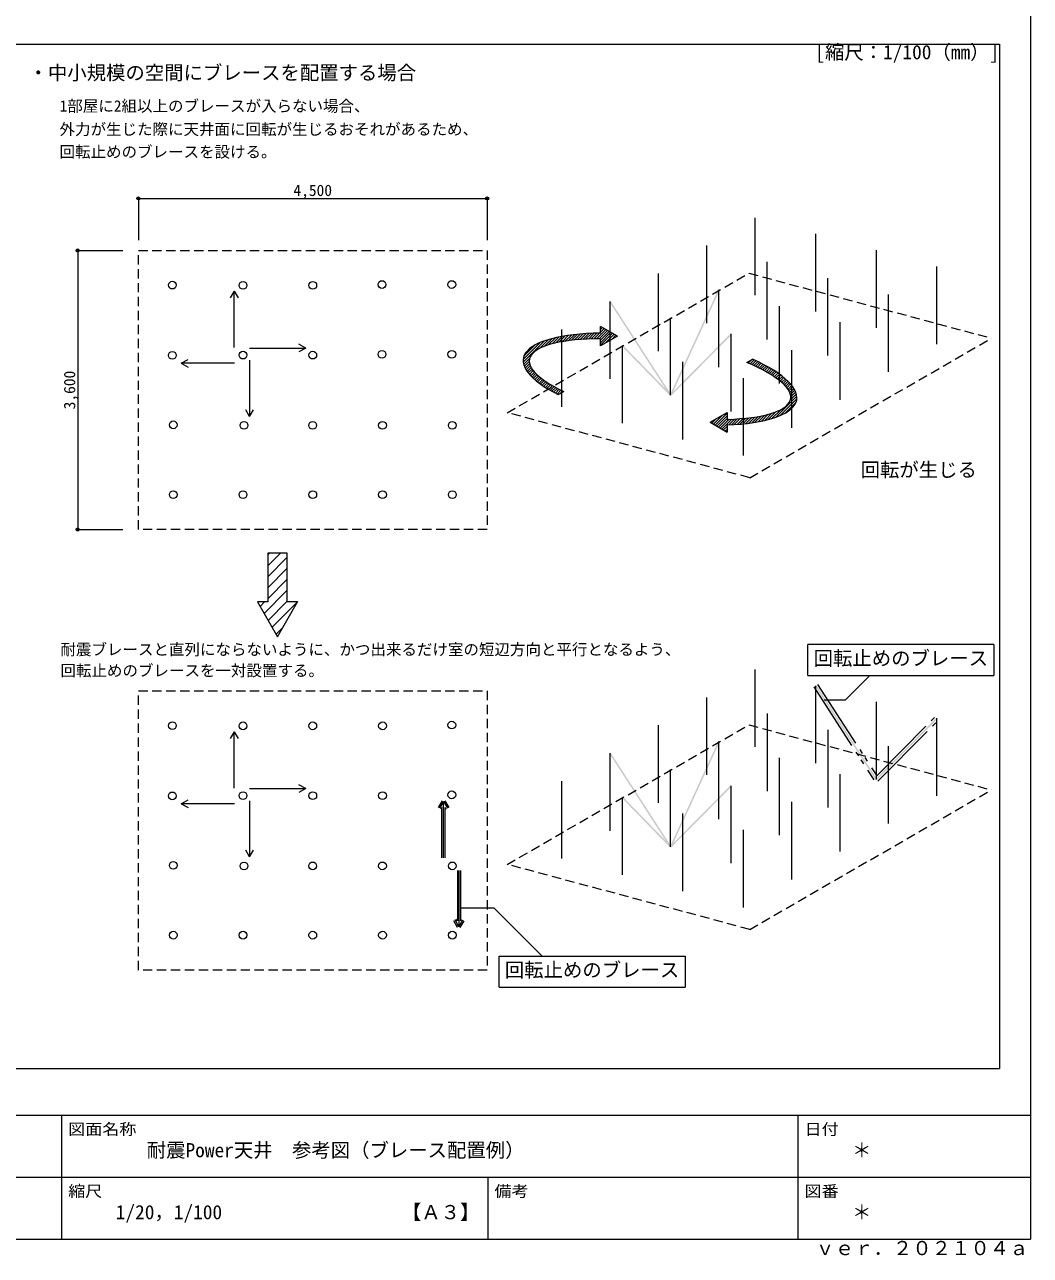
# Model space of a CAD drawing. Units: millimetres on the paper, with parts at other scales. Extents: x -195 to 195, y -140 to 138.
# Drawn here: x 65.2 to 195, y -139.6 to 19.2 of the extents above; entities that cross this region are included whole.
import ezdxf
from ezdxf.enums import TextEntityAlignment as Align

# ---------------------------------------------------------------- set-up
doc = ezdxf.new("R2010")
doc.units = ezdxf.units.MM
doc.header["$PDMODE"] = 32
doc.header["$PDSIZE"] = 0.4
doc.linetypes.add('DASHED1', pattern=[1.8, 1.2, -0.6])
doc.linetypes.add('DOUBLE_CHAIN2', pattern=[12.8, 9, -1, 0.6, -0.6, 0.6, -1])
for name, color, linetype, lineweight in [('5-6_文字', 7, 'Continuous', 18), ('A-1_吊り材', 7, 'Continuous', 18), ('A-4_ブレース・補強材', 4, 'Continuous', 9), ('A-5_寸法', 4, 'Continuous', 9), ('A-6_文字', 7, 'Continuous', 18), ('A-D_パネル', 4, 'DASHED1', 9), ('F-3_野縁', 3, 'Continuous', 18), ('F-6_文字', 7, 'Continuous', 18)]:
    doc.layers.add(name, color=color, linetype=linetype, lineweight=lineweight)
doc.styles.add('ＭＳ ゴシック', font='')
doc.styles.get('ＭＳ ゴシック').set_extended_font_data('MS Gothic')

msp = doc.modelspace()

# ---------------------------------------------------------------- linework, layer by layer
at = {"layer": '5-6_文字'}
for p, q in [((171.147, -67.922), (174.278, -64.791)), ((168.382, -67.922), (171.147, -67.922))]:
    msp.add_line(p, q, dxfattribs=at)
msp.add_lwpolyline([(121.471, -94.766), (125.771, -94.766), (132.001, -100.996)], dxfattribs=at)
at = {"layer": 'A-1_吊り材'}
for p, q in [((159.478, -15.746), (159.478, -5.746)), ((167.302, -17.842), (167.302, -7.842)), ((153.238, -19.346), (153.238, -9.346)), ((175.126, -19.938), (175.126, -9.938)), ((161.062, -21.442), (161.062, -11.442)), ((182.95, -22.035), (182.95, -12.035)), ((147.002, -22.946), (147.002, -12.946)), ((168.886, -23.538), (168.886, -13.538)), ((154.826, -25.042), (154.826, -15.042)), ((176.71, -25.635), (176.71, -15.635)), ((140.767, -26.546), (140.767, -16.546)), ((162.65, -27.138), (162.65, -17.138)), ((148.591, -28.642), (148.591, -18.642)), ((134.532, -30.146), (134.532, -20.146)), ((170.474, -29.235), (170.474, -19.235)), ((156.415, -30.738), (156.415, -20.738)), ((142.356, -32.242), (142.356, -22.242)), ((164.239, -32.835), (164.239, -22.835)), ((150.18, -34.338), (150.18, -24.338)), ((158.004, -36.435), (158.004, -26.435)), ((159.478, -74.022), (159.478, -64.022)), ((167.302, -76.119), (167.302, -66.119)), ((153.242, -77.622), (153.242, -67.622)), ((175.126, -78.215), (175.126, -68.215)), ((161.066, -79.719), (161.066, -69.719)), ((147.002, -81.222), (147.002, -71.222)), ((182.95, -80.312), (182.95, -70.312)), ((168.89, -81.815), (168.89, -71.815)), ((154.826, -83.319), (154.826, -73.319)), ((176.714, -83.912), (176.714, -73.912)), ((140.767, -84.822), (140.767, -74.822)), ((162.65, -85.415), (162.65, -75.415)), ((148.591, -86.919), (148.591, -76.919)), ((170.474, -87.512), (170.474, -77.512)), ((134.532, -88.422), (134.532, -78.422)), ((156.415, -89.015), (156.415, -79.015)), ((142.356, -90.519), (142.356, -80.519)), ((164.239, -91.112), (164.239, -81.112)), ((150.18, -92.615), (150.18, -82.615)), ((158.004, -94.712), (158.004, -84.712))]:
    msp.add_line(p, q, dxfattribs=at)
for centre in [(84.312, -14.435), (93.419, -14.467), (102.419, -14.467), (111.357, -14.365), (120.357, -14.365), (84.306, -23.5), (93.419, -23.467), (102.419, -23.467), (111.357, -23.365), (120.357, -23.365), (84.419, -32.467), (93.547, -32.535), (102.413, -32.532), (111.413, -32.532), (120.413, -32.532), (84.419, -41.467), (93.419, -41.467), (102.419, -41.467), (111.419, -41.467), (120.419, -41.467), (84.312, -71.267), (93.419, -71.299), (102.419, -71.299), (111.419, -71.299), (120.357, -71.197), (84.306, -80.332), (93.419, -80.299), (102.419, -80.299), (111.419, -80.299), (120.357, -80.197), (84.419, -89.299), (93.547, -89.367), (102.413, -89.364), (111.413, -89.364), (120.413, -89.364), (84.419, -98.299), (93.419, -98.299), (102.419, -98.299), (111.419, -98.299), (120.419, -98.299)]:
    msp.add_circle(centre, 0.5, dxfattribs=at)
at = {"layer": 'A-4_ブレース・補強材'}
for p, q in [((92.28, -15.233), (92.78, -16.099)), ((101.502, -22.554), (100.636, -22.054)), ((94.253, -22.554), (101.502, -22.554)), ((101.502, -22.554), (100.636, -23.054)), ((85.458, -24.513), (86.324, -24.013)), ((94.271, -31.372), (94.771, -30.506)), ((92.28, -72.065), (92.78, -72.931)), ((94.253, -79.386), (101.502, -79.386)), ((101.502, -79.386), (100.636, -78.886)), ((101.502, -79.386), (100.636, -79.886)), ((85.458, -81.345), (86.324, -80.845)), ((119.28, -81.065), (119.78, -81.931)), ((94.271, -88.204), (94.771, -87.338)), ((121.271, -97.204), (121.771, -96.338))]:
    msp.add_line(p, q, dxfattribs=at)
at = {"layer": 'A-4_ブレース・補強材', "color": 7, "linetype": 'DOUBLE_CHAIN2', "lineweight": 18}
for p, q in [((167.05, -66.282), (174.806, -78.274)), ((167.554, -65.956), (175.175, -77.739)), ((175.175, -77.739), (182.737, -70.101)), ((175.339, -78.426), (183.163, -70.523)), ((119.106, -80.965), (118.606, -81.831)), ((119.453, -80.965), (119.953, -81.831)), ((121.071, -89.955), (121.071, -96.457)), ((121.098, -97.304), (120.598, -96.438)), ((121.071, -96.457), (120.944, -96.238)), ((121.444, -97.304), (121.944, -96.438))]:
    msp.add_line(p, q, dxfattribs=at)
at = {"layer": 'A-4_ブレース・補強材'}
for points in [[(92.28, -22.482), (92.28, -15.233), (91.78, -16.099)], [(92.331, -24.513), (85.458, -24.513), (86.324, -25.013)], [(94.271, -24.123), (94.271, -31.372), (93.771, -30.506)], [(92.28, -79.314), (92.28, -72.065), (91.78, -72.931)], [(94.271, -80.955), (94.271, -88.204), (93.771, -87.338)], [(92.331, -81.345), (85.458, -81.345), (86.324, -81.845)], [(119.28, -88.314), (119.28, -81.065), (118.78, -81.931)], [(121.271, -89.955), (121.271, -97.204), (120.771, -96.338)]]:
    msp.add_lwpolyline(points, dxfattribs=at)
at = {"layer": 'A-4_ブレース・補強材', "color": 7, "linetype": 'DOUBLE_CHAIN2', "lineweight": 18}
for points in [[(119.08, -88.314), (119.08, -81.811), (118.953, -82.031)], [(119.48, -88.314), (119.48, -81.811), (119.606, -82.031)], [(121.471, -89.955), (121.471, -96.457), (121.598, -96.238)]]:
    msp.add_lwpolyline(points, dxfattribs=at)
at = {"layer": 'A-4_ブレース・補強材'}
for points in [[(154.736, -15), (148.5, -28.6), (154.917, -15.084), (148.682, -28.684)], [(140.851, -16.491), (140.685, -16.599), (148.686, -28.604), (148.519, -28.712)], [(142.427, -22.172), (142.284, -22.312), (148.663, -28.572), (148.519, -28.712)], [(156.344, -20.668), (148.52, -28.572), (156.486, -20.809), (148.662, -28.712)], [(167.386, -66.064), (167.218, -66.173), (175.21, -78.161), (175.042, -78.27)], [(182.879, -70.241), (175.055, -78.145), (183.021, -70.382), (175.197, -78.286)], [(154.736, -73.277), (148.5, -86.877), (154.917, -73.36), (148.682, -86.96)], [(140.851, -74.768), (140.685, -74.876), (148.686, -86.881), (148.519, -86.989)], [(156.344, -78.945), (148.52, -86.848), (156.486, -79.086), (148.662, -86.989)], [(142.427, -80.449), (142.284, -80.589), (148.663, -86.849), (148.519, -86.989)]]:
    msp.add_solid(points, dxfattribs=at)
at = {"layer": 'A-5_寸法'}
for p, q in [((79.919, -3.256), (79.919, -8.652)), ((79.919, -3.256), (124.919, -3.256)), ((124.919, -3.256), (124.919, -8.652)), ((72.089, -9.967), (72.089, -45.967)), ((72.089, -9.967), (77.917, -9.967)), ((72.089, -45.967), (77.917, -45.967))]:
    msp.add_line(p, q, dxfattribs=at)
for p in [(79.919, -3.256), (124.919, -3.256), (72.089, -9.967), (72.089, -45.967)]:
    msp.add_point(p, dxfattribs=at)
at = {"layer": 'A-6_文字'}
for p, q in [((138.332, -21.384), (139.079, -20.636)), ((138.682, -21.373), (139.428, -20.627)), ((139.029, -21.365), (140.239, -20.155)), ((139.373, -21.36), (140.454, -20.279)), ((139.549, -20.625), (139.549, -19.757)), ((141.725, -21.013), (139.549, -19.757)), ((139.549, -19.826), (139.593, -19.782)), ((139.549, -20.166), (139.808, -19.907)), ((139.549, -20.505), (140.024, -20.031)), ((139.549, -21.523), (140.669, -20.404)), ((139.549, -21.863), (140.884, -20.528)), ((129.561, -24.045), (131.768, -21.837)), ((129.568, -24.377), (132.315, -21.63)), ((129.653, -23.614), (131.122, -22.144)), ((131.677, -22.607), (132.814, -21.47)), ((132.287, -22.337), (133.283, -21.341)), ((132.807, -22.156), (133.731, -21.233)), ((133.284, -22.019), (134.162, -21.14)), ((133.733, -21.909), (134.581, -21.061)), ((134.164, -21.818), (134.99, -20.992)), ((134.58, -21.741), (135.389, -20.932)), ((134.985, -21.675), (135.781, -20.879)), ((135.381, -21.619), (136.167, -20.833)), ((135.769, -21.57), (136.546, -20.793)), ((136.15, -21.529), (136.921, -20.758)), ((136.525, -21.493), (137.29, -20.728)), ((136.895, -21.463), (137.655, -20.702)), ((137.26, -21.437), (138.017, -20.68)), ((137.621, -21.415), (138.374, -20.662)), ((137.978, -21.398), (138.728, -20.647)), ((139.549, -22.202), (141.099, -20.652)), ((141.725, -21.013), (139.549, -22.269)), ((139.549, -22.269), (139.549, -21.358)), ((140.194, -21.897), (141.315, -20.776)), ((140.997, -21.433), (141.53, -20.901)), ((129.623, -24.662), (130.401, -23.883)), ((129.708, -24.916), (130.35, -24.274)), ((129.814, -25.149), (130.39, -24.573)), ((129.936, -25.366), (130.473, -24.83)), ((130.071, -25.571), (130.582, -25.06)), ((130.217, -25.765), (130.711, -25.271)), ((158.402, -24.426), (159.158, -23.989)), ((158.602, -24.51), (159.074, -24.037)), ((158.84, -24.612), (159.367, -24.085)), ((159.076, -24.715), (159.598, -24.192)), ((159.31, -24.82), (159.828, -24.302)), ((159.542, -24.927), (160.056, -24.413)), ((159.773, -25.036), (160.283, -24.526)), ((160.002, -25.147), (160.507, -24.641)), ((160.228, -25.259), (160.73, -24.758)), ((160.453, -25.374), (160.95, -24.877)), ((160.675, -25.491), (161.168, -24.998)), ((160.895, -25.611), (161.384, -25.122)), ((161.113, -25.733), (161.598, -25.248)), ((161.327, -25.857), (161.809, -25.376)), ((130.371, -25.95), (130.854, -25.467)), ((130.533, -26.127), (131.008, -25.652)), ((130.702, -26.298), (131.172, -25.828)), ((130.876, -26.463), (131.343, -25.996)), ((131.056, -26.623), (131.521, -26.157)), ((131.24, -26.778), (131.706, -26.312)), ((131.429, -26.929), (131.895, -26.462)), ((131.621, -27.075), (132.089, -26.608)), ((131.818, -27.218), (132.287, -26.749)), ((132.017, -27.358), (132.49, -26.886)), ((161.539, -25.985), (162.017, -25.507)), ((161.748, -26.115), (162.223, -25.64)), ((161.954, -26.249), (162.426, -25.777)), ((162.156, -26.387), (162.625, -25.917)), ((162.354, -26.528), (162.822, -26.06)), ((162.548, -26.673), (163.014, -26.207)), ((162.737, -26.824), (163.203, -26.358)), ((162.921, -26.979), (163.387, -26.513)), ((163.099, -27.14), (163.566, -26.673)), ((163.27, -27.309), (163.74, -26.839)), ((132.22, -27.495), (132.695, -27.02)), ((132.426, -27.628), (132.904, -27.15)), ((132.635, -27.759), (133.117, -27.277)), ((132.846, -27.887), (133.331, -27.402)), ((133.06, -28.013), (133.549, -27.524)), ((133.276, -28.136), (133.769, -27.643)), ((133.494, -28.257), (133.991, -27.76)), ((133.715, -28.376), (134.216, -27.875)), ((133.937, -28.493), (134.443, -27.988)), ((134.087, -28.57), (134.8, -28.159)), ((134.353, -28.417), (134.672, -28.098)), ((163.434, -27.485), (163.909, -27.01)), ((163.587, -27.67), (164.07, -27.187)), ((163.73, -27.867), (164.224, -27.373)), ((163.858, -28.079), (164.369, -27.567)), ((163.966, -28.31), (164.504, -27.772)), ((164.027, -29.267), (164.815, -28.479)), ((164.048, -28.568), (164.626, -27.99)), ((164.085, -28.87), (164.731, -28.224)), ((162.142, -31.492), (164.868, -28.765)), ((162.692, -31.282), (164.873, -29.1)), ((163.345, -30.968), (164.774, -29.539)), ((153.703, -32.138), (155.879, -30.882)), ((153.91, -32.257), (154.473, -31.693)), ((154.125, -32.381), (155.277, -31.229)), ((154.34, -32.505), (155.879, -30.967)), ((154.555, -32.63), (155.879, -31.306)), ((154.77, -32.754), (155.879, -31.645)), ((154.986, -32.878), (156.118, -31.745)), ((155.201, -33.002), (156.472, -31.731)), ((155.879, -30.882), (155.879, -31.753)), ((156.076, -32.467), (156.829, -31.713)), ((156.434, -32.448), (157.19, -31.691)), ((156.795, -32.426), (157.556, -31.666)), ((157.16, -32.4), (157.926, -31.635)), ((157.53, -32.37), (158.301, -31.599)), ((157.905, -32.335), (158.682, -31.557)), ((158.285, -32.294), (159.071, -31.508)), ((158.67, -32.248), (159.467, -31.452)), ((159.063, -32.195), (159.872, -31.386)), ((159.462, -32.135), (160.289, -31.308)), ((159.871, -32.065), (160.72, -31.216)), ((160.291, -31.985), (161.171, -31.105)), ((160.723, -31.892), (161.649, -30.966)), ((161.171, -31.783), (162.171, -30.784)), ((161.641, -31.653), (162.788, -30.506)), ((153.703, -32.138), (155.879, -33.394)), ((155.416, -33.127), (155.879, -32.664)), ((155.631, -33.251), (155.879, -33.003)), ((155.846, -33.375), (155.879, -33.342)), ((155.879, -32.475), (155.879, -33.394)), ((96.648, -49.198), (96.88, -48.967)), ((96.648, -50.612), (98.294, -48.967)), ((96.648, -55.299), (96.648, -48.967)), ((96.648, -48.967), (99.088, -48.967)), ((99.088, -48.967), (99.088, -55.299)), ((96.648, -52.026), (99.088, -49.587)), ((96.648, -53.441), (99.088, -51.001)), ((96.13, -56.788), (99.088, -53.829)), ((96.648, -54.855), (99.088, -52.415)), ((96.648, -55.299), (95.27, -55.299)), ((95.27, -55.299), (97.868, -59.799)), ((95.612, -55.891), (96.204, -55.299)), ((96.647, -57.684), (99.088, -55.244)), ((97.165, -58.581), (100.492, -55.254)), ((97.868, -59.799), (100.466, -55.299)), ((100.466, -55.299), (99.088, -55.299)), ((97.683, -59.477), (98.56, -58.6)), ((190.291, -60.791), (166.291, -60.791)), ((166.291, -64.791), (166.291, -60.791)), ((190.291, -60.791), (190.291, -64.791)), ((166.291, -64.791), (190.291, -64.791)), ((126.45, -104.996), (126.45, -100.996)), ((126.45, -100.996), (150.45, -100.996)), ((150.45, -100.996), (150.45, -104.996)), ((126.45, -104.996), (150.45, -104.996))]:
    msp.add_line(p, q, dxfattribs=at)
for centre, major_axis, ratio, start_param, end_param in [((149.769, -27.248), (-20.191, 3.347), 0.283528, 5.2894405, 7.0129384), ((149.769, -27.248), (-19.402, 3.217), 0.254383, 5.308761, 7.0159238), ((144.665, -25.881), (-20.191, 3.347), 0.283528, 2.2058291, 3.9599377), ((144.665, -25.881), (-19.402, 3.217), 0.254383, 2.2285343, 3.9687706)]:
    msp.add_ellipse(centre, major_axis=major_axis, ratio=ratio, start_param=start_param, end_param=end_param, dxfattribs=at)
at = {"layer": 'A-D_パネル'}
for p, q in [((79.919, -45.967), (79.919, -9.967)), ((79.919, -9.967), (124.919, -9.967)), ((124.919, -9.967), (124.919, -45.967)), ((127.502, -30.897), (158.68, -12.896)), ((158.683, -12.897), (189.979, -21.283)), ((158.798, -39.283), (189.976, -21.282)), ((158.798, -39.283), (127.502, -30.897)), ((124.919, -45.967), (79.919, -45.967)), ((79.919, -102.799), (79.919, -66.799)), ((79.919, -66.799), (124.919, -66.799)), ((124.919, -66.799), (124.919, -102.799)), ((127.502, -89.174), (158.68, -71.173)), ((158.683, -71.174), (189.979, -79.56)), ((158.798, -97.56), (189.976, -79.559)), ((158.798, -97.56), (127.502, -89.174)), ((124.919, -102.799), (79.919, -102.799))]:
    msp.add_line(p, q, dxfattribs=at)
at = {"layer": 'F-3_野縁'}
for p, q in [((195, 137.5), (195, -137.5)), ((-191, 16.648), (191, 16.648)), ((191, 16.648), (191, -115.5)), ((-191, -115.5), (191, -115.5)), ((-195, -121.5), (195, -121.5))]:
    msp.add_line(p, q, dxfattribs=at)
at = {"layer": 'F-3_野縁', "color": 7}
for p, q in [((70, -121.5), (70, -137.5)), ((165, -121.5), (165, -137.5)), ((10, -129.5), (195, -129.5)), ((125, -129.5), (125, -137.5)), ((125, -129.5), (125, -137.5))]:
    msp.add_line(p, q, dxfattribs=at)
at = {"layer": 'F-3_野縁'}
msp.add_lwpolyline([(-195, 137.5), (-195, -137.5), (195, -137.5)], dxfattribs=at)

# ---------------------------------------------------------------- texts
at = {"layer": 'A-5_寸法', "style": 'ＭＳ ゴシック'}
msp.add_text('4,500', height=1.466, dxfattribs=at).set_placement((99.919, -3.381), align=Align.BOTTOM_LEFT)
msp.add_text('3,600', height=1.466, rotation=90, dxfattribs=at).set_placement((72.214, -30.467), align=Align.BOTTOM_LEFT)
at = {"layer": 'A-6_文字', "style": 'ＭＳ ゴシック'}
for s, height, p in [('・中小規模の空間にブレースを配置する場合', 1.833, (65.75, 11.5)), ('1部屋に2組以上のブレースが入らない場合、', 1.466, (69.75, 7.5)), ('外力が生じた際に天井面に回転が生じるおそれがあるため、', 1.466, (69.75, 4.5)), ('回転止めのブレースを設ける。', 1.466, (69.75, 1.585)), ('回転が生じる', 1.833, (173.097, -39.727)), ('耐震ブレースと直列にならないように、かつ出来るだけ室の短辺方向と平行となるよう、', 1.466, (69.868, -62.614)), ('回転止めのブレース', 1.833, (167.041, -64.041)), ('回転止めのブレースを一対設置する。', 1.466, (69.868, -65.336)), ('回転止めのブレース', 1.833, (127.2, -104.246))]:
    msp.add_text(s, height=height, dxfattribs=at).set_placement(p, align=Align.BOTTOM_LEFT)
at = {"layer": 'F-6_文字', "style": 'ＭＳ ゴシック'}
for s, p in [('[縮尺：1/100（mm）]', (167.25, 14.148)), ('耐震Power天井\u3000参考図（ブレース配置例）', (81, -127.5)), ('＊', (172, -127.5)), ('1/20，1/100', (77, -135.5)), ('【Ａ３】', (113.92, -135.494)), ('＊', (172, -135.5)), ('ｖｅｒ．２０２１０４ａ', (167.265, -140.13))]:
    msp.add_text(s, height=1.833, dxfattribs=at).set_placement(p, align=Align.BOTTOM_LEFT)
at = {"layer": 'F-6_文字', "style": 'ＭＳ ゴシック', "width": 1.1}
for s, p in [('図面名称', (70.863, -124.5)), ('日付', (165.863, -124.5)), ('縮尺', (70.863, -132.5)), ('備考', (125.863, -132.5)), ('図番', (165.863, -132.5))]:
    msp.add_text(s, height=1.466, dxfattribs=at).set_placement(p, align=Align.BOTTOM_LEFT)

doc.saveas('drawing.dxf')
